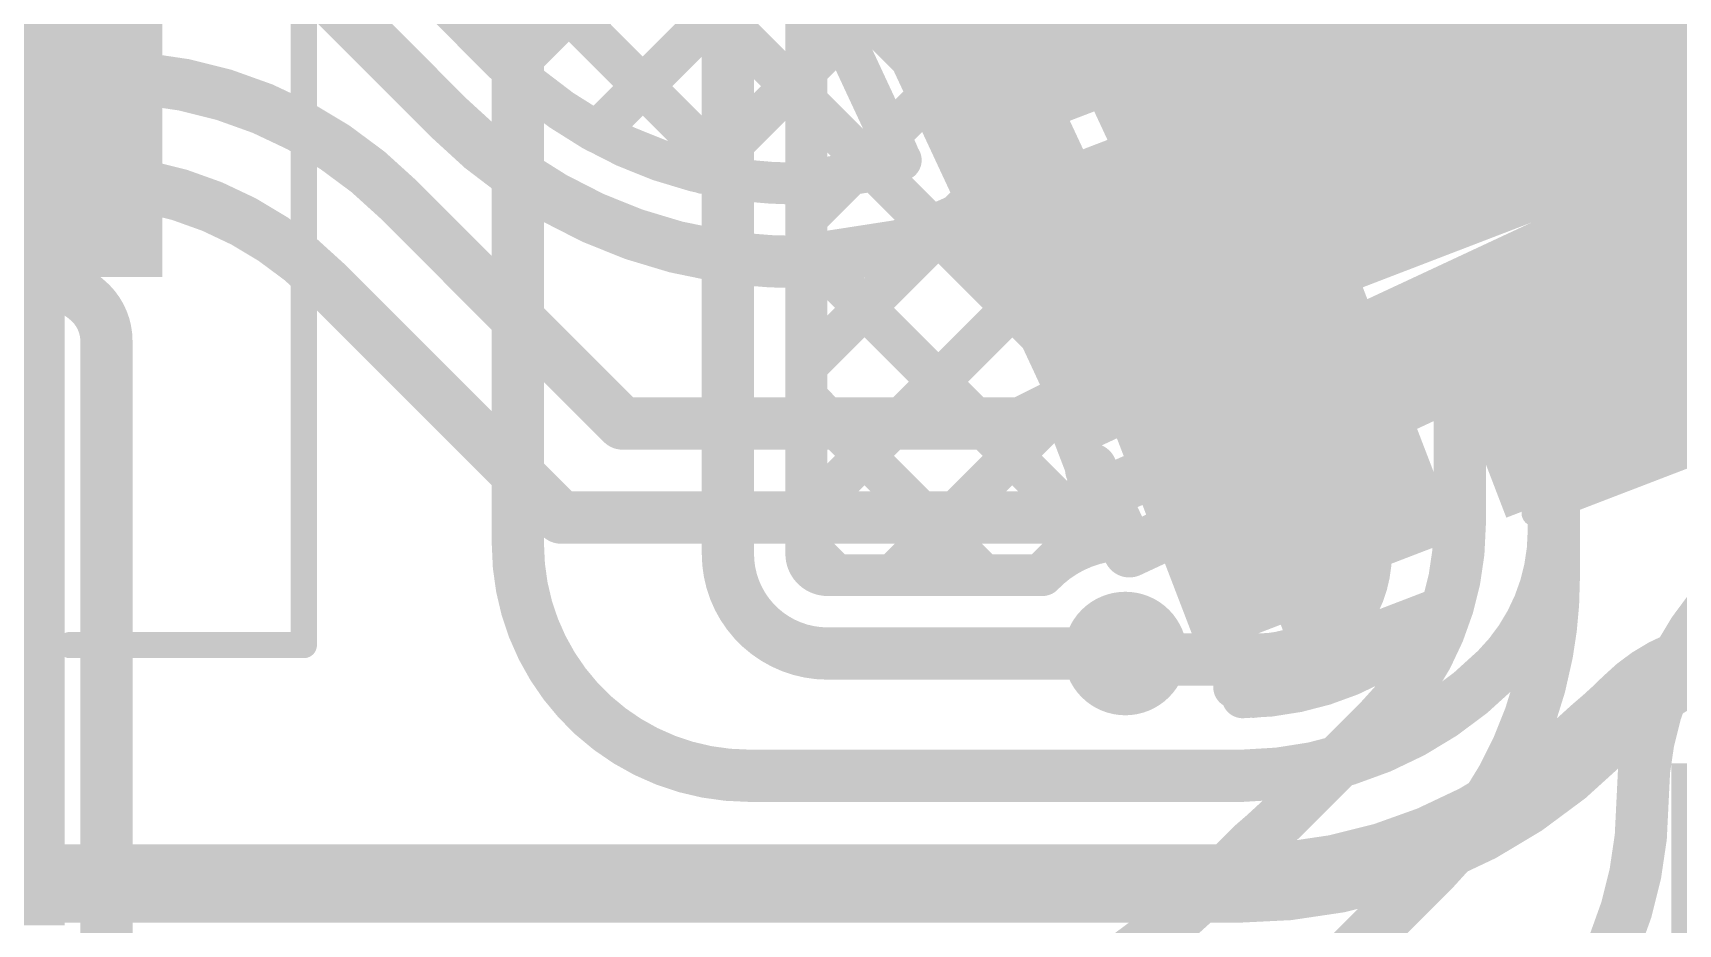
# Model space of a CAD drawing. Header units: millimetres. Extents: x 45.53 to 47.16, y 2.26 to 4.42.
# Drawn here: x 46.4392 to 46.7541, y 3.1772 to 3.3477 of the extents above; entities that cross this region are included whole.
import ezdxf

# ---------------------------------------------------------------- set-up
doc = ezdxf.new("R2010")
doc.units = ezdxf.units.MM
doc.header["$MEASUREMENT"] = 0
for name, color, linetype in [('BottomLayer', 5, 'Continuous'), ('BottomOverlay', 54, 'Continuous'), ('BottomPaste', 16, 'Continuous'), ('BottomSolder', 6, 'Continuous'), ('MultiLayer', 9, 'Continuous'), ('TopLayer', 1, 'Continuous'), ('TopOverlay', 2, 'Continuous'), ('TopPaste', 8, 'Continuous'), ('TopSolder', 216, 'Continuous'), ('ViaHoleLayer', 16, 'Continuous')]:
    doc.layers.add(name, color=color, linetype=linetype)

# ---------------------------------------------------------------- blocks, each defined once
blk = doc.blocks.new('EEEFT1C470AR_12')
at = {"layer": 'TopLayer'}
for points in [[(-0.11811, -0.0315), (-0.01969, -0.0315), (-0.11811, 0.0315), (-0.01969, 0.0315)], [(0.01969, -0.0315), (0.11811, -0.0315), (0.01969, 0.0315), (0.11811, 0.0315)]]:
    blk.add_solid(points, dxfattribs=at)
at = {"layer": 'TopOverlay', "const_width": 0.005}
for points in [[(-0.08229, 0.05671), (-0.05621, 0.08279)], [(0.08338, 0.08279), (-0.05621, 0.08279)], [(0.08338, 0.038), (0.08338, 0.08279)], [(-0.1, 0.03997), (-0.1, 0.05797)], [(-0.08229, 0.038), (-0.08229, 0.05671)], [(-0.09126, 0.049), (-0.10826, 0.049)], [(-0.08187, -0.05692), (-0.08187, -0.03821)], [(0.0838, -0.083), (0.0838, -0.03821)], [(-0.0558, -0.083), (-0.08187, -0.05692)], [(0.0838, -0.083), (-0.0558, -0.083)]]:
    blk.add_lwpolyline(points, dxfattribs=at)
at = {"layer": 'TopOverlay', "const_width": 0.0025}
for points in [[(-0.05746, 0.08279, 1), (-0.05496, 0.08279, 1)], [(-0.05746, 0.08279, 1), (-0.05496, 0.08279, 1)], [(0.08213, 0.08279, 1), (0.08463, 0.08279, 1)], [(0.08213, 0.08279, 1), (0.08463, 0.08279, 1)], [(-0.10125, 0.05797, 1), (-0.09875, 0.05797, 1)], [(-0.08354, 0.05671, 1), (-0.08104, 0.05671, 1)], [(-0.08354, 0.05671, 1), (-0.08104, 0.05671, 1)], [(-0.10951, 0.049, 1), (-0.10701, 0.049, 1)], [(-0.09251, 0.049, 1), (-0.09001, 0.049, 1)], [(-0.10125, 0.03997, 1), (-0.09875, 0.03997, 1)], [(-0.08354, 0.038, 1), (-0.08104, 0.038, 1)], [(0.08213, 0.038, 1), (0.08463, 0.038, 1)], [(-0.08312, -0.03821, 1), (-0.08062, -0.03821, 1)], [(0.08255, -0.03821, 1), (0.08505, -0.03821, 1)], [(-0.08312, -0.05692, 1), (-0.08062, -0.05692, 1)], [(-0.08312, -0.05692, 1), (-0.08062, -0.05692, 1)], [(-0.05705, -0.083, 1), (-0.05455, -0.083, 1)], [(-0.05705, -0.083, 1), (-0.05455, -0.083, 1)], [(0.08255, -0.083, 1), (0.08505, -0.083, 1)], [(0.08255, -0.083, 1), (0.08505, -0.083, 1)]]:
    blk.add_lwpolyline(points, format="xyb", close=True, dxfattribs=at)
at = {"layer": 'TopPaste'}
for points in [[(-0.11811, -0.0315), (-0.01969, -0.0315), (-0.11811, 0.0315), (-0.01969, 0.0315)], [(0.01969, -0.0315), (0.11811, -0.0315), (0.01969, 0.0315), (0.11811, 0.0315)]]:
    blk.add_solid(points, dxfattribs=at)
at = {"layer": 'TopSolder'}
for points in [[(-0.12211, -0.0355), (-0.01569, -0.0355), (-0.12211, 0.0355), (-0.01569, 0.0355)], [(0.01569, -0.0355), (0.12211, -0.0355), (0.01569, 0.0355), (0.12211, 0.0355)]]:
    blk.add_solid(points, dxfattribs=at)
blk = doc.blocks.new('S______B______13')
at = {"layer": 'TopLayer'}
for points in [[(-0.015, -0.0175), (-0.015, 0.0175), (-0.045, -0.0175), (-0.045, 0.0175)], [(0.045, -0.0175), (0.045, 0.0175), (0.015, -0.0175), (0.015, 0.0175)]]:
    blk.add_solid(points, dxfattribs=at)
at = {"layer": 'TopOverlay', "const_width": 0.005}
for points in [[(-0.05, 0.022), (-0.05, -0.022)], [(-0.05, 0.022), (0.05, 0.022)], [(0.05, 0.022), (0.05, -0.022)], [(-0.05, -0.022), (0.05, -0.022)]]:
    blk.add_lwpolyline(points, dxfattribs=at)
at = {"layer": 'TopOverlay', "const_width": 0.0025}
for points in [[(-0.05125, 0.022, 1), (-0.04875, 0.022, 1)], [(-0.05125, 0.022, 1), (-0.04875, 0.022, 1)], [(0.04875, 0.022, 1), (0.05125, 0.022, 1)], [(0.04875, 0.022, 1), (0.05125, 0.022, 1)], [(-0.05125, -0.022, 1), (-0.04875, -0.022, 1)], [(-0.05125, -0.022, 1), (-0.04875, -0.022, 1)], [(0.04875, -0.022, 1), (0.05125, -0.022, 1)], [(0.04875, -0.022, 1), (0.05125, -0.022, 1)]]:
    blk.add_lwpolyline(points, format="xyb", close=True, dxfattribs=at)
at = {"layer": 'TopPaste'}
for points in [[(-0.015, -0.0175), (-0.015, 0.0175), (-0.045, -0.0175), (-0.045, 0.0175)], [(0.045, -0.0175), (0.045, 0.0175), (0.015, -0.0175), (0.015, 0.0175)]]:
    blk.add_solid(points, dxfattribs=at)
at = {"layer": 'TopSolder'}
for points in [[(-0.011, -0.0215), (-0.011, 0.0215), (-0.049, -0.0215), (-0.049, 0.0215)], [(0.049, -0.0215), (0.049, 0.0215), (0.011, -0.0215), (0.011, 0.0215)]]:
    blk.add_solid(points, dxfattribs=at)
blk = doc.blocks.new('48_SMD_M______B_15')
at = {"layer": 'BottomLayer'}
for points in [[(0.01673, 0.11929), (0.01673, 0.1378), (0.00295, 0.11929), (0.00295, 0.1378)], [(0.03642, 0.11929), (0.03642, 0.1378), (0.02264, 0.11929), (0.02264, 0.1378)], [(0.0561, 0.11929), (0.0561, 0.1378), (0.04232, 0.11929), (0.04232, 0.1378)], [(0.07579, 0.11929), (0.07579, 0.1378), (0.06201, 0.11929), (0.06201, 0.1378)], [(0.09547, 0.11929), (0.09547, 0.1378), (0.08169, 0.11929), (0.08169, 0.1378)], [(0.11516, 0.11929), (0.11516, 0.1378), (0.10138, 0.11929), (0.10138, 0.1378)], [(0.11929, 0.10138), (0.1378, 0.10138), (0.11929, 0.11516), (0.1378, 0.11516)], [(-0.1063, -0.1063), (0.1063, -0.1063), (-0.1063, 0.1063), (0.1063, 0.1063)], [(0.11929, 0.08169), (0.1378, 0.08169), (0.11929, 0.09547), (0.1378, 0.09547)], [(0.11929, 0.06201), (0.1378, 0.06201), (0.11929, 0.07579), (0.1378, 0.07579)], [(0.11929, 0.04232), (0.1378, 0.04232), (0.11929, 0.0561), (0.1378, 0.0561)], [(0.11929, 0.02264), (0.1378, 0.02264), (0.11929, 0.03642), (0.1378, 0.03642)]]:
    blk.add_solid(points, dxfattribs=at)
at = {"layer": 'BottomOverlay', "const_width": 0.01}
for points in [[(0.13976, 0.13976), (0.12244, 0.13976)], [(0.13976, 0.12244), (0.13976, 0.13976)]]:
    blk.add_lwpolyline(points, dxfattribs=at)
at = {"layer": 'BottomOverlay', "const_width": 0.005}
for points in [[(0.11994, 0.13976, 1), (0.12494, 0.13976, 1)], [(0.13726, 0.13976, 1), (0.14226, 0.13976, 1)], [(0.13726, 0.13976, 1), (0.14226, 0.13976, 1)], [(0.13726, 0.12244, 1), (0.14226, 0.12244, 1)]]:
    blk.add_lwpolyline(points, format="xyb", close=True, dxfattribs=at)
at = {"layer": 'BottomPaste'}
for points in [[(0.01673, 0.11929), (0.01673, 0.1378), (0.00295, 0.11929), (0.00295, 0.1378)], [(0.03642, 0.11929), (0.03642, 0.1378), (0.02264, 0.11929), (0.02264, 0.1378)], [(0.0561, 0.11929), (0.0561, 0.1378), (0.04232, 0.11929), (0.04232, 0.1378)], [(0.07579, 0.11929), (0.07579, 0.1378), (0.06201, 0.11929), (0.06201, 0.1378)], [(0.09547, 0.11929), (0.09547, 0.1378), (0.08169, 0.11929), (0.08169, 0.1378)], [(0.11516, 0.11929), (0.11516, 0.1378), (0.10138, 0.11929), (0.10138, 0.1378)], [(0.11929, 0.10138), (0.1378, 0.10138), (0.11929, 0.11516), (0.1378, 0.11516)], [(0.11929, 0.08169), (0.1378, 0.08169), (0.11929, 0.09547), (0.1378, 0.09547)], [(0.11929, 0.06201), (0.1378, 0.06201), (0.11929, 0.07579), (0.1378, 0.07579)], [(0.11929, 0.04232), (0.1378, 0.04232), (0.11929, 0.0561), (0.1378, 0.0561)], [(0.11929, 0.02264), (0.1378, 0.02264), (0.11929, 0.03642), (0.1378, 0.03642)]]:
    blk.add_solid(points, dxfattribs=at)
at = {"layer": 'BottomSolder'}
for points in [[(0.02073, 0.11529), (0.02073, 0.1418), (-0.00105, 0.11529), (-0.00105, 0.1418)], [(0.04042, 0.11529), (0.04042, 0.1418), (0.01864, 0.11529), (0.01864, 0.1418)], [(0.0601, 0.11529), (0.0601, 0.1418), (0.03832, 0.11529), (0.03832, 0.1418)], [(0.07979, 0.11529), (0.07979, 0.1418), (0.05801, 0.11529), (0.05801, 0.1418)], [(0.09947, 0.11529), (0.09947, 0.1418), (0.07769, 0.11529), (0.07769, 0.1418)], [(0.11916, 0.11529), (0.11916, 0.1418), (0.09738, 0.11529), (0.09738, 0.1418)], [(0.11529, 0.09738), (0.1418, 0.09738), (0.11529, 0.11916), (0.1418, 0.11916)], [(-0.1103, -0.1103), (0.1103, -0.1103), (-0.1103, 0.1103), (0.1103, 0.1103)], [(0.11529, 0.07769), (0.1418, 0.07769), (0.11529, 0.09947), (0.1418, 0.09947)], [(0.11529, 0.05801), (0.1418, 0.05801), (0.11529, 0.07979), (0.1418, 0.07979)], [(0.11529, 0.03832), (0.1418, 0.03832), (0.11529, 0.0601), (0.1418, 0.0601)], [(0.11529, 0.01864), (0.1418, 0.01864), (0.11529, 0.04042), (0.1418, 0.04042)]]:
    blk.add_solid(points, dxfattribs=at)
blk = doc.blocks.new('U_FL_R_SMT_1_80__24')
at = {"layer": 'TopLayer'}
for points in [[(-0.07913, -0.00295), (-0.03701, -0.00295), (-0.07913, 0.08366), (-0.03701, 0.08366)], [(0.03701, -0.00295), (0.07913, -0.00295), (0.03701, 0.08366), (0.07913, 0.08366)], [(-0.02008, -0.05742), (0.02008, -0.05742), (-0.02008, -0.01529), (0.02008, -0.01529)]]:
    blk.add_solid(points, dxfattribs=at)
at = {"layer": 'TopOverlay', "const_width": 0.005}
for points in [[(0.058, 0.097), (-0.055, 0.097)], [(-0.06, -0.011), (-0.06, -0.029)], [(0.062, -0.011), (0.062, -0.029)], [(-0.031, -0.029), (-0.06, -0.029)], [(0.062, -0.029), (0.033, -0.029)]]:
    blk.add_lwpolyline(points, dxfattribs=at)
at = {"layer": 'TopOverlay', "const_width": 0.0025}
for points in [[(-0.05625, 0.097, 1), (-0.05375, 0.097, 1)], [(0.05675, 0.097, 1), (0.05925, 0.097, 1)], [(-0.06125, -0.011, 1), (-0.05875, -0.011, 1)], [(0.06075, -0.011, 1), (0.06325, -0.011, 1)], [(-0.06125, -0.029, 1), (-0.05875, -0.029, 1)], [(-0.06125, -0.029, 1), (-0.05875, -0.029, 1)], [(-0.03225, -0.029, 1), (-0.02975, -0.029, 1)], [(0.03175, -0.029, 1), (0.03425, -0.029, 1)], [(0.06075, -0.029, 1), (0.06325, -0.029, 1)], [(0.06075, -0.029, 1), (0.06325, -0.029, 1)]]:
    blk.add_lwpolyline(points, format="xyb", close=True, dxfattribs=at)
at = {"layer": 'TopPaste'}
for points in [[(-0.07913, -0.00295), (-0.03701, -0.00295), (-0.07913, 0.08366), (-0.03701, 0.08366)], [(0.03701, -0.00295), (0.07913, -0.00295), (0.03701, 0.08366), (0.07913, 0.08366)], [(-0.02008, -0.05742), (0.02008, -0.05742), (-0.02008, -0.01529), (0.02008, -0.01529)]]:
    blk.add_solid(points, dxfattribs=at)
at = {"layer": 'TopSolder'}
for points in [[(-0.08313, -0.00695), (-0.03301, -0.00695), (-0.08313, 0.08766), (-0.03301, 0.08766)], [(0.03301, -0.00695), (0.08313, -0.00695), (0.03301, 0.08766), (0.08313, 0.08766)], [(-0.02408, -0.06142), (0.02408, -0.06142), (-0.02408, -0.01129), (0.02408, -0.01129)]]:
    blk.add_solid(points, dxfattribs=at)
blk = doc.blocks.new('CAP_0201_33')
at = {"layer": 'TopLayer'}
for points in [[(-0.01772, -0.00591), (-0.00591, -0.00591), (-0.01772, 0.00591), (-0.00591, 0.00591)], [(0.00591, -0.00591), (0.01772, -0.00591), (0.00591, 0.00591), (0.01772, 0.00591)]]:
    blk.add_solid(points, dxfattribs=at)
at = {"layer": 'TopOverlay', "const_width": 0.005}
for points in [[(-0.021, 0.009), (-0.021, -0.009)], [(-0.008, 0.009), (-0.021, 0.009)], [(0.021, 0.009), (0.008, 0.009)], [(0.021, 0.009), (0.021, -0.009)], [(-0.008, -0.009), (-0.021, -0.009)], [(0.021, -0.009), (0.008, -0.009)]]:
    blk.add_lwpolyline(points, dxfattribs=at)
at = {"layer": 'TopOverlay', "const_width": 0.0025}
for points in [[(-0.02225, 0.009, 1), (-0.01975, 0.009, 1)], [(-0.02225, 0.009, 1), (-0.01975, 0.009, 1)], [(-0.00925, 0.009, 1), (-0.00675, 0.009, 1)], [(0.00675, 0.009, 1), (0.00925, 0.009, 1)], [(0.01975, 0.009, 1), (0.02225, 0.009, 1)], [(0.01975, 0.009, 1), (0.02225, 0.009, 1)], [(-0.02225, -0.009, 1), (-0.01975, -0.009, 1)], [(-0.02225, -0.009, 1), (-0.01975, -0.009, 1)], [(-0.00925, -0.009, 1), (-0.00675, -0.009, 1)], [(0.00675, -0.009, 1), (0.00925, -0.009, 1)], [(0.01975, -0.009, 1), (0.02225, -0.009, 1)], [(0.01975, -0.009, 1), (0.02225, -0.009, 1)]]:
    blk.add_lwpolyline(points, format="xyb", close=True, dxfattribs=at)
at = {"layer": 'TopPaste'}
for points in [[(-0.01772, -0.00591), (-0.00591, -0.00591), (-0.01772, 0.00591), (-0.00591, 0.00591)], [(0.00591, -0.00591), (0.01772, -0.00591), (0.00591, 0.00591), (0.01772, 0.00591)]]:
    blk.add_solid(points, dxfattribs=at)
at = {"layer": 'TopSolder'}
for points in [[(-0.01988, -0.00807), (-0.00374, -0.00807), (-0.01988, 0.00807), (-0.00374, 0.00807)], [(0.00374, -0.00807), (0.01988, -0.00807), (0.00374, 0.00807), (0.01988, 0.00807)]]:
    blk.add_solid(points, dxfattribs=at)
blk = doc.blocks.new('C__0603_36')
at = {"layer": 'TopLayer'}
for points in [[(-0.045, 0.0175), (-0.045, -0.0175), (-0.015, 0.0175), (-0.015, -0.0175)], [(0.015, 0.0175), (0.015, -0.0175), (0.045, 0.0175), (0.045, -0.0175)]]:
    blk.add_solid(points, dxfattribs=at)
at = {"layer": 'TopOverlay', "const_width": 0.005}
for points in [[(-0.049, -0.021), (-0.049, 0.021)], [(-0.018, 0.021), (-0.049, 0.021)], [(0.049, 0.021), (0.018, 0.021)], [(0.049, -0.021), (0.049, 0.021)], [(-0.018, -0.021), (-0.049, -0.021)], [(0.049, -0.021), (0.018, -0.021)]]:
    blk.add_lwpolyline(points, dxfattribs=at)
at = {"layer": 'TopOverlay', "const_width": 0.0025}
for points in [[(-0.05025, 0.021, 1), (-0.04775, 0.021, 1)], [(-0.05025, 0.021, 1), (-0.04775, 0.021, 1)], [(-0.01925, 0.021, 1), (-0.01675, 0.021, 1)], [(0.01675, 0.021, 1), (0.01925, 0.021, 1)], [(0.04775, 0.021, 1), (0.05025, 0.021, 1)], [(0.04775, 0.021, 1), (0.05025, 0.021, 1)], [(-0.05025, -0.021, 1), (-0.04775, -0.021, 1)], [(-0.05025, -0.021, 1), (-0.04775, -0.021, 1)], [(-0.01925, -0.021, 1), (-0.01675, -0.021, 1)], [(0.01675, -0.021, 1), (0.01925, -0.021, 1)], [(0.04775, -0.021, 1), (0.05025, -0.021, 1)], [(0.04775, -0.021, 1), (0.05025, -0.021, 1)]]:
    blk.add_lwpolyline(points, format="xyb", close=True, dxfattribs=at)
at = {"layer": 'TopPaste'}
for points in [[(-0.045, 0.0175), (-0.045, -0.0175), (-0.015, 0.0175), (-0.015, -0.0175)], [(0.015, 0.0175), (0.015, -0.0175), (0.045, 0.0175), (0.045, -0.0175)]]:
    blk.add_solid(points, dxfattribs=at)
at = {"layer": 'TopSolder'}
for points in [[(-0.04736, 0.01986), (-0.04736, -0.01986), (-0.01264, 0.01986), (-0.01264, -0.01986)], [(0.01264, 0.01986), (0.01264, -0.01986), (0.04736, 0.01986), (0.04736, -0.01986)]]:
    blk.add_solid(points, dxfattribs=at)
blk = doc.blocks.new('QFN_28_B_39')
at = {"layer": 'BottomLayer'}
for points in [[(-0.06496, 0.08465), (-0.05315, 0.08465), (-0.06496, 0.1122), (-0.05315, 0.1122)], [(-0.04528, 0.08465), (-0.03346, 0.08465), (-0.04528, 0.1122), (-0.03346, 0.1122)], [(-0.02559, 0.08465), (-0.01378, 0.08465), (-0.02559, 0.1122), (-0.01378, 0.1122)], [(-0.00591, 0.08465), (0.00591, 0.08465), (-0.00591, 0.1122), (0.00591, 0.1122)], [(0.01378, 0.08465), (0.02559, 0.08465), (0.01378, 0.1122), (0.02559, 0.1122)], [(0.03346, 0.08465), (0.04528, 0.08465), (0.03346, 0.1122), (0.04528, 0.1122)], [(0.05315, 0.08465), (0.06496, 0.08465), (0.05315, 0.1122), (0.06496, 0.1122)], [(-0.07283, -0.07283), (0.07283, -0.07283), (-0.07283, 0.07283), (0.07283, 0.07283)], [(-0.1122, 0.05315), (-0.08465, 0.05315), (-0.1122, 0.06496), (-0.08465, 0.06496)], [(0.08465, 0.05315), (0.1122, 0.05315), (0.08465, 0.06496), (0.1122, 0.06496)], [(-0.1122, 0.03346), (-0.08465, 0.03346), (-0.1122, 0.04528), (-0.08465, 0.04528)], [(0.08465, 0.03346), (0.1122, 0.03346), (0.08465, 0.04528), (0.1122, 0.04528)], [(-0.1122, 0.01378), (-0.08465, 0.01378), (-0.1122, 0.02559), (-0.08465, 0.02559)], [(0.08465, 0.01378), (0.1122, 0.01378), (0.08465, 0.02559), (0.1122, 0.02559)], [(-0.1122, -0.00591), (-0.08465, -0.00591), (-0.1122, 0.00591), (-0.08465, 0.00591)], [(0.08465, -0.00591), (0.1122, -0.00591), (0.08465, 0.00591), (0.1122, 0.00591)], [(-0.1122, -0.02559), (-0.08465, -0.02559), (-0.1122, -0.01378), (-0.08465, -0.01378)], [(0.08465, -0.02559), (0.1122, -0.02559), (0.08465, -0.01378), (0.1122, -0.01378)], [(-0.1122, -0.04528), (-0.08465, -0.04528), (-0.1122, -0.03346), (-0.08465, -0.03346)], [(0.08465, -0.04528), (0.1122, -0.04528), (0.08465, -0.03346), (0.1122, -0.03346)], [(-0.1122, -0.06496), (-0.08465, -0.06496), (-0.1122, -0.05315), (-0.08465, -0.05315)], [(0.08465, -0.06496), (0.1122, -0.06496), (0.08465, -0.05315), (0.1122, -0.05315)], [(-0.06496, -0.1122), (-0.05315, -0.1122), (-0.06496, -0.08465), (-0.05315, -0.08465)], [(-0.04528, -0.1122), (-0.03346, -0.1122), (-0.04528, -0.08465), (-0.03346, -0.08465)], [(-0.02559, -0.1122), (-0.01378, -0.1122), (-0.02559, -0.08465), (-0.01378, -0.08465)], [(-0.00591, -0.1122), (0.00591, -0.1122), (-0.00591, -0.08465), (0.00591, -0.08465)], [(0.01378, -0.1122), (0.02559, -0.1122), (0.01378, -0.08465), (0.02559, -0.08465)], [(0.03346, -0.1122), (0.04528, -0.1122), (0.03346, -0.08465), (0.04528, -0.08465)], [(0.05315, -0.1122), (0.06496, -0.1122), (0.05315, -0.08465), (0.06496, -0.08465)]]:
    blk.add_solid(points, dxfattribs=at)
at = {"layer": 'BottomOverlay', "const_width": 0.005}
for points in [[(-0.1, 0.1), (-0.075, 0.1)], [(-0.1, 0.075), (-0.1, 0.1)], [(0.075, 0.1), (0.1, 0.1)], [(0.1, 0.075), (0.1, 0.1)], [(-0.1, -0.1), (-0.1, -0.075)], [(0.1, -0.1), (0.1, -0.075)], [(-0.1, -0.1), (-0.075, -0.1)], [(0.075, -0.1), (0.1, -0.1)]]:
    blk.add_lwpolyline(points, dxfattribs=at)
at = {"layer": 'BottomOverlay'}
for points, const_width in [([(-0.10125, 0.1, 1), (-0.09875, 0.1, 1)], 0.0025), ([(-0.10125, 0.1, 1), (-0.09875, 0.1, 1)], 0.0025), ([(-0.07625, 0.1, 1), (-0.07375, 0.1, 1)], 0.0025), ([(0.07375, 0.1, 1), (0.07625, 0.1, 1)], 0.0025), ([(0.09875, 0.1, 1), (0.10125, 0.1, 1)], 0.0025), ([(0.09875, 0.1, 1), (0.10125, 0.1, 1)], 0.0025), ([(-0.10125, 0.075, 1), (-0.09875, 0.075, 1)], 0.0025), ([(0.09875, 0.075, 1), (0.10125, 0.075, 1)], 0.0025), ([(-0.118, -0.059, 1), (-0.124, -0.059, 1)], 0.005), ([(-0.12525, -0.059, 1), (-0.12275, -0.059, 1)], 0.0025), ([(-0.11925, -0.059, 1), (-0.11675, -0.059, 1)], 0.0025), ([(-0.10125, -0.075, 1), (-0.09875, -0.075, 1)], 0.0025), ([(0.09875, -0.075, 1), (0.10125, -0.075, 1)], 0.0025), ([(-0.10125, -0.1, 1), (-0.09875, -0.1, 1)], 0.0025), ([(-0.10125, -0.1, 1), (-0.09875, -0.1, 1)], 0.0025), ([(-0.07625, -0.1, 1), (-0.07375, -0.1, 1)], 0.0025), ([(0.07375, -0.1, 1), (0.07625, -0.1, 1)], 0.0025), ([(0.09875, -0.1, 1), (0.10125, -0.1, 1)], 0.0025), ([(0.09875, -0.1, 1), (0.10125, -0.1, 1)], 0.0025)]:
    blk.add_lwpolyline(points, format="xyb", close=True, dxfattribs=dict(at, const_width=const_width))
at = {"layer": 'BottomPaste'}
for points in [[(-0.06496, 0.08465), (-0.05315, 0.08465), (-0.06496, 0.1122), (-0.05315, 0.1122)], [(-0.04528, 0.08465), (-0.03346, 0.08465), (-0.04528, 0.1122), (-0.03346, 0.1122)], [(-0.02559, 0.08465), (-0.01378, 0.08465), (-0.02559, 0.1122), (-0.01378, 0.1122)], [(-0.00591, 0.08465), (0.00591, 0.08465), (-0.00591, 0.1122), (0.00591, 0.1122)], [(0.01378, 0.08465), (0.02559, 0.08465), (0.01378, 0.1122), (0.02559, 0.1122)], [(0.03346, 0.08465), (0.04528, 0.08465), (0.03346, 0.1122), (0.04528, 0.1122)], [(0.05315, 0.08465), (0.06496, 0.08465), (0.05315, 0.1122), (0.06496, 0.1122)], [(-0.07283, -0.07283), (0.07283, -0.07283), (-0.07283, 0.07283), (0.07283, 0.07283)], [(-0.1122, 0.05315), (-0.08465, 0.05315), (-0.1122, 0.06496), (-0.08465, 0.06496)], [(0.08465, 0.05315), (0.1122, 0.05315), (0.08465, 0.06496), (0.1122, 0.06496)], [(-0.1122, 0.03346), (-0.08465, 0.03346), (-0.1122, 0.04528), (-0.08465, 0.04528)], [(0.08465, 0.03346), (0.1122, 0.03346), (0.08465, 0.04528), (0.1122, 0.04528)], [(-0.1122, 0.01378), (-0.08465, 0.01378), (-0.1122, 0.02559), (-0.08465, 0.02559)], [(0.08465, 0.01378), (0.1122, 0.01378), (0.08465, 0.02559), (0.1122, 0.02559)], [(-0.1122, -0.00591), (-0.08465, -0.00591), (-0.1122, 0.00591), (-0.08465, 0.00591)], [(0.08465, -0.00591), (0.1122, -0.00591), (0.08465, 0.00591), (0.1122, 0.00591)], [(-0.1122, -0.02559), (-0.08465, -0.02559), (-0.1122, -0.01378), (-0.08465, -0.01378)], [(0.08465, -0.02559), (0.1122, -0.02559), (0.08465, -0.01378), (0.1122, -0.01378)], [(-0.1122, -0.04528), (-0.08465, -0.04528), (-0.1122, -0.03346), (-0.08465, -0.03346)], [(0.08465, -0.04528), (0.1122, -0.04528), (0.08465, -0.03346), (0.1122, -0.03346)], [(-0.1122, -0.06496), (-0.08465, -0.06496), (-0.1122, -0.05315), (-0.08465, -0.05315)], [(0.08465, -0.06496), (0.1122, -0.06496), (0.08465, -0.05315), (0.1122, -0.05315)], [(-0.06496, -0.1122), (-0.05315, -0.1122), (-0.06496, -0.08465), (-0.05315, -0.08465)], [(-0.04528, -0.1122), (-0.03346, -0.1122), (-0.04528, -0.08465), (-0.03346, -0.08465)], [(-0.02559, -0.1122), (-0.01378, -0.1122), (-0.02559, -0.08465), (-0.01378, -0.08465)], [(-0.00591, -0.1122), (0.00591, -0.1122), (-0.00591, -0.08465), (0.00591, -0.08465)], [(0.01378, -0.1122), (0.02559, -0.1122), (0.01378, -0.08465), (0.02559, -0.08465)], [(0.03346, -0.1122), (0.04528, -0.1122), (0.03346, -0.08465), (0.04528, -0.08465)], [(0.05315, -0.1122), (0.06496, -0.1122), (0.05315, -0.08465), (0.06496, -0.08465)]]:
    blk.add_solid(points, dxfattribs=at)
at = {"layer": 'BottomSolder'}
for points in [[(-0.06896, 0.08065), (-0.04915, 0.08065), (-0.06896, 0.1162), (-0.04915, 0.1162)], [(-0.04928, 0.08065), (-0.02946, 0.08065), (-0.04928, 0.1162), (-0.02946, 0.1162)], [(-0.02959, 0.08065), (-0.00978, 0.08065), (-0.02959, 0.1162), (-0.00978, 0.1162)], [(-0.00991, 0.08065), (0.00991, 0.08065), (-0.00991, 0.1162), (0.00991, 0.1162)], [(0.00978, 0.08065), (0.02959, 0.08065), (0.00978, 0.1162), (0.02959, 0.1162)], [(0.02946, 0.08065), (0.04928, 0.08065), (0.02946, 0.1162), (0.04928, 0.1162)], [(0.04915, 0.08065), (0.06896, 0.08065), (0.04915, 0.1162), (0.06896, 0.1162)], [(-0.07683, -0.07683), (0.07683, -0.07683), (-0.07683, 0.07683), (0.07683, 0.07683)], [(-0.1162, 0.04915), (-0.08065, 0.04915), (-0.1162, 0.06896), (-0.08065, 0.06896)], [(0.08065, 0.04915), (0.1162, 0.04915), (0.08065, 0.06896), (0.1162, 0.06896)], [(-0.1162, 0.02946), (-0.08065, 0.02946), (-0.1162, 0.04928), (-0.08065, 0.04928)], [(0.08065, 0.02946), (0.1162, 0.02946), (0.08065, 0.04928), (0.1162, 0.04928)], [(-0.1162, 0.00978), (-0.08065, 0.00978), (-0.1162, 0.02959), (-0.08065, 0.02959)], [(0.08065, 0.00978), (0.1162, 0.00978), (0.08065, 0.02959), (0.1162, 0.02959)], [(-0.1162, -0.00991), (-0.08065, -0.00991), (-0.1162, 0.00991), (-0.08065, 0.00991)], [(0.08065, -0.00991), (0.1162, -0.00991), (0.08065, 0.00991), (0.1162, 0.00991)], [(-0.1162, -0.02959), (-0.08065, -0.02959), (-0.1162, -0.00978), (-0.08065, -0.00978)], [(0.08065, -0.02959), (0.1162, -0.02959), (0.08065, -0.00978), (0.1162, -0.00978)], [(-0.1162, -0.04928), (-0.08065, -0.04928), (-0.1162, -0.02946), (-0.08065, -0.02946)], [(0.08065, -0.04928), (0.1162, -0.04928), (0.08065, -0.02946), (0.1162, -0.02946)], [(-0.1162, -0.06896), (-0.08065, -0.06896), (-0.1162, -0.04915), (-0.08065, -0.04915)], [(0.08065, -0.06896), (0.1162, -0.06896), (0.08065, -0.04915), (0.1162, -0.04915)], [(-0.06896, -0.1162), (-0.04915, -0.1162), (-0.06896, -0.08065), (-0.04915, -0.08065)], [(-0.04928, -0.1162), (-0.02946, -0.1162), (-0.04928, -0.08065), (-0.02946, -0.08065)], [(-0.02959, -0.1162), (-0.00978, -0.1162), (-0.02959, -0.08065), (-0.00978, -0.08065)], [(-0.00991, -0.1162), (0.00991, -0.1162), (-0.00991, -0.08065), (0.00991, -0.08065)], [(0.00978, -0.1162), (0.02959, -0.1162), (0.00978, -0.08065), (0.02959, -0.08065)], [(0.02946, -0.1162), (0.04928, -0.1162), (0.02946, -0.08065), (0.04928, -0.08065)], [(0.04915, -0.1162), (0.06896, -0.1162), (0.04915, -0.08065), (0.06896, -0.08065)]]:
    blk.add_solid(points, dxfattribs=at)

msp = doc.modelspace()

# ---------------------------------------------------------------- linework, layer by layer
at = {"layer": 'BottomLayer'}
for points, const_width in [([(46.45189, 3.39837), (46.51885, 3.33141)], 0.01), ([(46.52976, 3.39198), (46.60032, 3.32141)], 0.008), ([(46.53079, 3.34071), (46.57608, 3.386)], 0.008), ([(46.51879, 3.37467), (46.5737, 3.31975)], 0.008), ([(46.50109, 3.37038), (46.52945, 3.34202)], 0.008), ([(46.54711, 3.32874), (46.58507, 3.36671)], 0.008), ([(46.58803, 3.36037), (46.59399, 3.34759)], 0.008), ([(46.58803, 3.36037), (46.60231, 3.32975)], 0.008), ([(46.56756, 3.32091), (46.59407, 3.34742)], 0.008), ([(46.42469, 3.33931), (46.45251, 3.33931)], 0.01), ([(46.59635, 3.34253), (46.60231, 3.32975)], 0.008), ([(46.59562, 3.32069), (46.60306, 3.32813)], 0.008), ([(46.60231, 3.32975), (46.60467, 3.32468)], 0.008), ([(46.58416, 3.31891), (46.60103, 3.32152)], 0.008), ([(46.60103, 3.32152), (46.60527, 3.32338)], 0.008), ([(46.42469, 3.31963), (46.44767, 3.31963)], 0.01), ([(46.60526, 3.307), (46.62925, 3.31751)], 0.01), ([(46.50914, 3.31586), (46.552, 3.273)], 0.01), ([(46.58526, 3.3039), (46.60526, 3.307)], 0.01), ([(46.42469, 3.29994), (46.44074, 3.29994)], 0.01), ([(46.4954, 3.29986), (46.54026, 3.255)], 0.01), ([(46.45326, 3.09142), (46.45326, 3.28876)], 0.01), ([(46.73026, 3.24334), (46.73026, 3.28757)], 0.01), ([(46.71226, 3.27963), (46.71226, 3.28528)], 0.01), ([(46.62826, 3.273), (46.64589, 3.28183)], 0.01), ([(46.71226, 3.25356), (46.71226, 3.27963)], 0.01), ([(46.552, 3.273), (46.62826, 3.273)], 0.01), ([(46.63326, 3.255), (46.67284, 3.27202)], 0.01), ([(46.69426, 3.24801), (46.69426, 3.2717)], 0.01), ([(46.54026, 3.255), (46.63326, 3.255)], 0.01), ([(46.6494, 3.22786), (46.67411, 3.22786)], 0.01), ([(46.67904, 3.19829), (46.69667, 3.21592)], 0.01), ([(46.6635, 3.18329), (46.67261, 3.1924)], 0.01), ([(46.63596, 3.11629), (46.7071, 3.18742)], 0.01)]:
    msp.add_lwpolyline(points, dxfattribs=dict(at, const_width=const_width))
for points, const_width in [([(46.59199, 3.34759, 1), (46.59599, 3.34759, 1)], 0.004), ([(46.59207, 3.34742, 1), (46.59607, 3.34742, 1)], 0.004), ([(46.45001, 3.33931, 1), (46.45501, 3.33931, 1)], 0.005), ([(46.45001, 3.33931, 1), (46.45501, 3.33931, 1)], 0.005), ([(46.52745, 3.34202, 1), (46.53145, 3.34202, 1)], 0.004), ([(46.52749, 3.34198, 1), (46.53149, 3.34198, 1)], 0.004), ([(46.52879, 3.34071, 1), (46.53279, 3.34071, 1)], 0.004), ([(46.59435, 3.34253, 1), (46.59835, 3.34253, 1)], 0.004), ([(46.51635, 3.33141, 1), (46.52135, 3.33141, 1)], 0.005), ([(46.51635, 3.33141, 1), (46.52135, 3.33141, 1)], 0.005), ([(46.54511, 3.32874, 1), (46.54911, 3.32874, 1)], 0.004), ([(46.60031, 3.32975, 1), (46.60431, 3.32975, 1)], 0.004), ([(46.60031, 3.32975, 1), (46.60431, 3.32975, 1)], 0.004), ([(46.60031, 3.32975, 1), (46.60431, 3.32975, 1)], 0.004), ([(46.60106, 3.32813, 1), (46.60506, 3.32813, 1)], 0.004), ([(46.60267, 3.32468, 1), (46.60667, 3.32468, 1)], 0.004), ([(46.59832, 3.32141, 1), (46.60232, 3.32141, 1)], 0.004), ([(46.59903, 3.32152, 1), (46.60303, 3.32152, 1)], 0.004), ([(46.59903, 3.32152, 1), (46.60303, 3.32152, 1)], 0.004), ([(46.60327, 3.32338, 1), (46.60728, 3.32338, 1)], 0.004), ([(46.44517, 3.31963, 1), (46.45017, 3.31963, 1)], 0.005), ([(46.44517, 3.31963, 1), (46.45017, 3.31963, 1)], 0.005), ([(46.56556, 3.32091, 1), (46.56956, 3.32091, 1)], 0.004), ([(46.57077, 3.3199, 1), (46.57477, 3.3199, 1)], 0.004), ([(46.57087, 3.31988, 1), (46.57487, 3.31988, 1)], 0.004), ([(46.5717, 3.31975, 1), (46.5757, 3.31975, 1)], 0.004), ([(46.58216, 3.31891, 1), (46.58616, 3.31891, 1)], 0.004), ([(46.58216, 3.31891, 1), (46.58616, 3.31891, 1)], 0.004), ([(46.59362, 3.32069, 1), (46.59762, 3.32069, 1)], 0.004), ([(46.62675, 3.31751, 1), (46.63175, 3.31751, 1)], 0.005), ([(46.50664, 3.31586, 1), (46.51164, 3.31586, 1)], 0.005), ([(46.50664, 3.31586, 1), (46.51164, 3.31586, 1)], 0.005), ([(46.56796, 3.30508, 1), (46.57296, 3.30508, 1)], 0.005), ([(46.56796, 3.30508, 1), (46.57296, 3.30508, 1)], 0.005), ([(46.60276, 3.307, 1), (46.60776, 3.307, 1)], 0.005), ([(46.60276, 3.307, 1), (46.60776, 3.307, 1)], 0.005), ([(46.58276, 3.3039, 1), (46.58776, 3.3039, 1)], 0.005), ([(46.58276, 3.3039, 1), (46.58776, 3.3039, 1)], 0.005), ([(46.43824, 3.29994, 1), (46.44324, 3.29994, 1)], 0.005), ([(46.43824, 3.29994, 1), (46.44324, 3.29994, 1)], 0.005), ([(46.4929, 3.29986, 1), (46.4979, 3.29986, 1)], 0.005), ([(46.4929, 3.29986, 1), (46.4979, 3.29986, 1)], 0.005), ([(46.44776, 3.296, 1), (46.45276, 3.296, 1)], 0.005), ([(46.44776, 3.296, 1), (46.45276, 3.296, 1)], 0.005), ([(46.72386, 3.29698, 1), (46.72886, 3.29698, 1)], 0.005), ([(46.45076, 3.28876, 1), (46.45576, 3.28876, 1)], 0.005), ([(46.45076, 3.28876, 1), (46.45576, 3.28876, 1)], 0.005), ([(46.70602, 3.28866, 1), (46.71102, 3.28866, 1)], 0.005), ([(46.72776, 3.28757, 1), (46.73276, 3.28757, 1)], 0.005), ([(46.72776, 3.28757, 1), (46.73276, 3.28757, 1)], 0.005), ([(46.70976, 3.28528, 1), (46.71476, 3.28528, 1)], 0.005), ([(46.64339, 3.28183, 1), (46.64839, 3.28183, 1)], 0.005), ([(46.68818, 3.28034, 1), (46.69318, 3.28034, 1)], 0.005), ([(46.70976, 3.27963, 1), (46.71476, 3.27963, 1)], 0.005), ([(46.70976, 3.27963, 1), (46.71476, 3.27963, 1)], 0.005), ([(46.70976, 3.27963, 1), (46.71476, 3.27963, 1)], 0.005), ([(46.5495, 3.273, 1), (46.5545, 3.273, 1)], 0.005), ([(46.5495, 3.273, 1), (46.5545, 3.273, 1)], 0.005), ([(46.62576, 3.273, 1), (46.63076, 3.273, 1)], 0.005), ([(46.62576, 3.273, 1), (46.63076, 3.273, 1)], 0.005), ([(46.67034, 3.27202, 1), (46.67534, 3.27202, 1)], 0.005), ([(46.69176, 3.2717, 1), (46.69676, 3.2717, 1)], 0.005), ([(46.69176, 3.2717, 1), (46.69676, 3.2717, 1)], 0.005), ([(46.53776, 3.255, 1), (46.54276, 3.255, 1)], 0.005), ([(46.53776, 3.255, 1), (46.54276, 3.255, 1)], 0.005), ([(46.63076, 3.255, 1), (46.63576, 3.255, 1)], 0.005), ([(46.63076, 3.255, 1), (46.63576, 3.255, 1)], 0.005), ([(46.70976, 3.25356, 1), (46.71476, 3.25356, 1)], 0.005), ([(46.70976, 3.25356, 1), (46.71476, 3.25356, 1)], 0.005), ([(46.69176, 3.24801, 1), (46.69676, 3.24801, 1)], 0.005), ([(46.69176, 3.24801, 1), (46.69676, 3.24801, 1)], 0.005), ([(46.72776, 3.24334, 1), (46.73276, 3.24334, 1)], 0.005), ([(46.72776, 3.24334, 1), (46.73276, 3.24334, 1)], 0.005), ([(46.64235, 3.229, 1), (46.65417, 3.229, 1)], 0.01181), ([(46.64576, 3.229, 1), (46.65076, 3.229, 1)], 0.005), ([(46.72646, 3.22905, 1), (46.73146, 3.22905, 1)], 0.005), ([(46.72646, 3.22905, 1), (46.73146, 3.22905, 1)], 0.005), ([(46.6469, 3.22786, 1), (46.6519, 3.22786, 1)], 0.005), ([(46.6469, 3.22786, 1), (46.6519, 3.22786, 1)], 0.005), ([(46.67161, 3.22786, 1), (46.67661, 3.22786, 1)], 0.005), ([(46.67161, 3.22786, 1), (46.67661, 3.22786, 1)], 0.005), ([(46.69417, 3.21592, 1), (46.69917, 3.21592, 1)], 0.005), ([(46.69417, 3.21592, 1), (46.69917, 3.21592, 1)], 0.005), ([(46.71799, 3.20526, 1), (46.72299, 3.20526, 1)], 0.005), ([(46.71799, 3.20526, 1), (46.72299, 3.20526, 1)], 0.005), ([(46.74476, 3.201, 1), (46.74976, 3.201, 1)], 0.005), ([(46.74476, 3.201, 1), (46.74976, 3.201, 1)], 0.005), ([(46.67654, 3.19829, 1), (46.68154, 3.19829, 1)], 0.005), ([(46.67654, 3.19829, 1), (46.68154, 3.19829, 1)], 0.005), ([(46.67011, 3.1924, 1), (46.67511, 3.1924, 1)], 0.005), ([(46.67011, 3.1924, 1), (46.67511, 3.1924, 1)], 0.005), ([(46.7046, 3.18742, 1), (46.7096, 3.18742, 1)], 0.005), ([(46.7046, 3.18742, 1), (46.7096, 3.18742, 1)], 0.005), ([(46.661, 3.18329, 1), (46.666, 3.18329, 1)], 0.005), ([(46.661, 3.18329, 1), (46.666, 3.18329, 1)], 0.005)]:
    msp.add_lwpolyline(points, format="xyb", close=True, dxfattribs=dict(at, const_width=const_width))
for points, const_width in [([(46.45251, 3.33931, -0.198912), (46.50914, 3.31586)], 0.01), ([(46.57277, 3.3199, -0.157753), (46.52949, 3.34198)], 0.008), ([(46.57046, 3.30508, -0.158079), (46.51885, 3.33141)], 0.01), ([(46.44767, 3.31963, -0.198912), (46.4954, 3.29986)], 0.01), ([(46.58416, 3.31891, -0.035925), (46.57287, 3.31988)], 0.008), ([(46.58526, 3.3039, -0.039589), (46.57046, 3.30508)], 0.01), ([(46.44074, 3.29994, -0.198912), (46.45026, 3.296)], 0.01), ([(46.45026, 3.296, -0.198912), (46.45326, 3.28876)], 0.01), ([(46.72636, 3.29698, -0.198912), (46.73026, 3.28757)], 0.01), ([(46.70852, 3.28866, -0.198912), (46.71226, 3.27963)], 0.01), ([(46.69068, 3.28034, -0.198912), (46.69426, 3.2717)], 0.01), ([(46.71226, 3.25356, -0.198912), (46.69667, 3.21592)], 0.01), ([(46.69426, 3.24801, -0.414214), (46.67411, 3.22786)], 0.01), ([(46.73026, 3.24334, -0.045473), (46.72896, 3.22905)], 0.01), ([(46.74726, 3.201, -0.198912), (46.76421, 3.24192)], 0.01), ([(46.6494, 3.22786, -0.414214), (46.64826, 3.229)], 0.01), ([(46.72896, 3.22905, -0.080342), (46.72049, 3.20526)], 0.01), ([(46.72049, 3.20526, -0.070855), (46.7071, 3.18742)], 0.01), ([(46.74726, 3.201, -0.198912), (46.72605, 3.14979)], 0.01), ([(46.67904, 3.19829, -0.021816), (46.67261, 3.1924)], 0.01), ([(46.6635, 3.18329, -0.198912), (46.59279, 3.154)], 0.01)]:
    msp.add_lwpolyline(points, format="xyb", dxfattribs=dict(at, const_width=const_width))
at = {"layer": 'MultiLayer', "const_width": 0.01181}
msp.add_lwpolyline([(46.64235, 3.229, 1), (46.65417, 3.229, 1)], format="xyb", close=True, dxfattribs=at)
at = {"layer": 'TopLayer'}
for points, const_width in [([(46.53201, 3.24985), (46.53201, 3.397)], 0.01), ([(46.58604, 3.39227), (46.63257, 3.34574)], 0.008), ([(46.61626, 3.38821), (46.63597, 3.33687)], 0.008), ([(46.5722, 3.24806), (46.5722, 3.379)], 0.01), ([(46.5872, 3.24806), (46.5872, 3.379)], 0.008), ([(46.5872, 3.34055), (46.62142, 3.37477)], 0.008), ([(46.5872, 3.36283), (46.62116, 3.32886)], 0.008), ([(46.5872, 3.31226), (46.62927, 3.35433)], 0.008), ([(46.6205, 3.32861), (46.68375, 3.35289)], 0.008), ([(46.62598, 3.33071), (46.68375, 3.35289)], 0.008), ([(46.63597, 3.33687), (46.68265, 3.35478)], 0.008), ([(46.63888, 3.33567), (46.64265, 3.33943)], 0.008), ([(46.5872, 3.33454), (46.63756, 3.28418)], 0.008), ([(46.6205, 3.32861), (46.63966, 3.27871)], 0.008), ([(46.5872, 3.28398), (46.62365, 3.32043)], 0.008), ([(46.5872, 3.30626), (46.64323, 3.25022)], 0.008), ([(46.5872, 3.25569), (46.63149, 3.29999)], 0.008), ([(46.73027, 3.25251), (46.73027, 3.27975)], 0.01), ([(46.5872, 3.27797), (46.62117, 3.244)], 0.008), ([(46.63589, 3.27726), (46.63966, 3.27871)], 0.008), ([(46.63589, 3.27726), (46.64609, 3.2507)], 0.008), ([(46.60379, 3.244), (46.63621, 3.27642)], 0.008), ([(46.60379, 3.244), (46.63621, 3.27642)], 0.008), ([(46.67425, 3.25825), (46.68411, 3.23258)], 0.01), ([(46.63207, 3.244), (46.64406, 3.25599)], 0.008), ([(46.5872, 3.24969), (46.59289, 3.244)], 0.008), ([(46.59126, 3.244), (46.63243, 3.244)], 0.008), ([(46.66909, 3.22253), (46.71024, 3.23832)], 0.008), ([(46.59126, 3.229), (46.64826, 3.229)], 0.01), ([(46.69086, 3.23088), (46.69507, 3.22666)], 0.008), ([(46.67042, 3.22304), (46.67277, 3.22069)], 0.008), ([(46.57624, 3.20562), (46.67013, 3.20562)], 0.01), ([(46.42326, 3.185), (46.66972, 3.185)], 0.015)]:
    msp.add_lwpolyline(points, dxfattribs=dict(at, const_width=const_width))
for points, const_width in [([(46.63057, 3.34574, 1), (46.63457, 3.34574, 1)], 0.004), ([(46.5852, 3.34055, 1), (46.5892, 3.34055, 1)], 0.004), ([(46.63397, 3.33687, 1), (46.63797, 3.33687, 1)], 0.004), ([(46.63397, 3.33687, 1), (46.63797, 3.33687, 1)], 0.004), ([(46.64065, 3.33943, 1), (46.64465, 3.33943, 1)], 0.004), ([(46.5852, 3.33454, 1), (46.5892, 3.33454, 1)], 0.004), ([(46.63688, 3.33567, 1), (46.64088, 3.33567, 1)], 0.004), ([(46.62398, 3.33071, 1), (46.62798, 3.33071, 1)], 0.004), ([(46.6185, 3.32861, 1), (46.6225, 3.32861, 1)], 0.004), ([(46.6185, 3.32861, 1), (46.6225, 3.32861, 1)], 0.004), ([(46.61916, 3.32886, 1), (46.62316, 3.32886, 1)], 0.004), ([(46.62165, 3.32043, 1), (46.62565, 3.32043, 1)], 0.004), ([(46.5852, 3.31226, 1), (46.5892, 3.31226, 1)], 0.004), ([(46.5852, 3.30626, 1), (46.5892, 3.30626, 1)], 0.004), ([(46.62949, 3.29999, 1), (46.63349, 3.29999, 1)], 0.004), ([(46.5852, 3.28398, 1), (46.5892, 3.28398, 1)], 0.004), ([(46.63556, 3.28418, 1), (46.63956, 3.28418, 1)], 0.004), ([(46.72777, 3.27975, 1), (46.73277, 3.27975, 1)], 0.005), ([(46.5852, 3.27797, 1), (46.5892, 3.27797, 1)], 0.004), ([(46.63389, 3.27726, 1), (46.63789, 3.27726, 1)], 0.004), ([(46.63389, 3.27726, 1), (46.63789, 3.27726, 1)], 0.004), ([(46.63766, 3.27871, 1), (46.64166, 3.27871, 1)], 0.004), ([(46.63766, 3.27871, 1), (46.64166, 3.27871, 1)], 0.004), ([(46.63421, 3.27642, 1), (46.63821, 3.27642, 1)], 0.004), ([(46.63421, 3.27642, 1), (46.63821, 3.27642, 1)], 0.004), ([(46.67175, 3.25825, 1), (46.67675, 3.25825, 1)], 0.005), ([(46.5852, 3.25569, 1), (46.5892, 3.25569, 1)], 0.004), ([(46.64206, 3.25599, 1), (46.64606, 3.25599, 1)], 0.004), ([(46.72777, 3.25251, 1), (46.73277, 3.25251, 1)], 0.005), ([(46.72777, 3.25251, 1), (46.73277, 3.25251, 1)], 0.005), ([(46.52951, 3.24985, 1), (46.53451, 3.24985, 1)], 0.005), ([(46.52951, 3.24985, 1), (46.53451, 3.24985, 1)], 0.005), ([(46.5697, 3.24806, 1), (46.5747, 3.24806, 1)], 0.005), ([(46.5697, 3.24806, 1), (46.5747, 3.24806, 1)], 0.005), ([(46.5852, 3.24969, 1), (46.5892, 3.24969, 1)], 0.004), ([(46.64123, 3.25022, 1), (46.64523, 3.25022, 1)], 0.004), ([(46.64409, 3.2507, 1), (46.64809, 3.2507, 1)], 0.004), ([(46.64409, 3.2507, 1), (46.64809, 3.2507, 1)], 0.004), ([(46.5852, 3.24806, 1), (46.5892, 3.24806, 1)], 0.004), ([(46.5852, 3.24806, 1), (46.5892, 3.24806, 1)], 0.004), ([(46.58926, 3.244, 1), (46.59326, 3.244, 1)], 0.004), ([(46.58926, 3.244, 1), (46.59326, 3.244, 1)], 0.004), ([(46.59089, 3.244, 1), (46.59489, 3.244, 1)], 0.004), ([(46.60179, 3.244, 1), (46.60579, 3.244, 1)], 0.004), ([(46.60179, 3.244, 1), (46.60579, 3.244, 1)], 0.004), ([(46.61917, 3.244, 1), (46.62317, 3.244, 1)], 0.004), ([(46.63007, 3.244, 1), (46.63407, 3.244, 1)], 0.004), ([(46.63043, 3.244, 1), (46.63443, 3.244, 1)], 0.004), ([(46.63043, 3.244, 1), (46.63443, 3.244, 1)], 0.004), ([(46.64235, 3.229, 1), (46.65417, 3.229, 1)], 0.01181), ([(46.70664, 3.23655, 1), (46.71064, 3.23655, 1)], 0.004), ([(46.70824, 3.23832, 1), (46.71224, 3.23832, 1)], 0.004), ([(46.68161, 3.23258, 1), (46.68661, 3.23258, 1)], 0.005), ([(46.58876, 3.229, 1), (46.59376, 3.229, 1)], 0.005), ([(46.58876, 3.229, 1), (46.59376, 3.229, 1)], 0.005), ([(46.64576, 3.229, 1), (46.65076, 3.229, 1)], 0.005), ([(46.68886, 3.23088, 1), (46.69286, 3.23088, 1)], 0.004), ([(46.69307, 3.22666, 1), (46.69707, 3.22666, 1)], 0.004), ([(46.71678, 3.22598, 1), (46.72178, 3.22598, 1)], 0.005), ([(46.71678, 3.22598, 1), (46.72178, 3.22598, 1)], 0.005), ([(46.66709, 3.22253, 1), (46.67109, 3.22253, 1)], 0.004), ([(46.66842, 3.22304, 1), (46.67242, 3.22304, 1)], 0.004), ([(46.66872, 3.22062, 1), (46.67272, 3.22062, 1)], 0.004), ([(46.67077, 3.22069, 1), (46.67477, 3.22069, 1)], 0.004), ([(46.74121, 3.2193, 1), (46.74871, 3.2193, 1)], 0.0075), ([(46.74121, 3.2193, 1), (46.74871, 3.2193, 1)], 0.0075), ([(46.73489, 3.21354, 1), (46.74239, 3.21354, 1)], 0.0075), ([(46.73489, 3.21354, 1), (46.74239, 3.21354, 1)], 0.0075), ([(46.57374, 3.20562, 1), (46.57874, 3.20562, 1)], 0.005), ([(46.57374, 3.20562, 1), (46.57874, 3.20562, 1)], 0.005), ([(46.66763, 3.20562, 1), (46.67263, 3.20562, 1)], 0.005), ([(46.66763, 3.20562, 1), (46.67263, 3.20562, 1)], 0.005), ([(46.66839, 3.20563, 1), (46.67339, 3.20563, 1)], 0.005), ([(46.66839, 3.20563, 1), (46.67339, 3.20563, 1)], 0.005), ([(46.66597, 3.185, 1), (46.67347, 3.185, 1)], 0.0075), ([(46.66597, 3.185, 1), (46.67347, 3.185, 1)], 0.0075)]:
    msp.add_lwpolyline(points, format="xyb", close=True, dxfattribs=dict(at, const_width=const_width))
for points, const_width in [([(46.73027, 3.25251, -0.198912), (46.71928, 3.22598)], 0.01), ([(46.57624, 3.20562, -0.414214), (46.53201, 3.24985)], 0.01), ([(46.59126, 3.229, -0.414214), (46.5722, 3.24806)], 0.01), ([(46.63243, 3.244, -0.180063), (46.64609, 3.2507)], 0.008), ([(46.59126, 3.244, -0.414214), (46.5872, 3.24806)], 0.008), ([(46.70864, 3.23655, -0.195855), (46.67072, 3.22062)], 0.008), ([(46.74496, 3.2193, -0.198912), (46.76598, 3.228)], 0.015), ([(46.71928, 3.22598, -0.196086), (46.67089, 3.20563)], 0.01), ([(46.74496, 3.2193, -0.023824), (46.73864, 3.21354)], 0.015), ([(46.73864, 3.21354, -0.198912), (46.66972, 3.185)], 0.015), ([(46.67089, 3.20563, -0.00272), (46.67013, 3.20562)], 0.01)]:
    msp.add_lwpolyline(points, format="xyb", dxfattribs=dict(at, const_width=const_width))
for points in [[(46.24826, 3.301), (46.46396, 3.301), (46.24826, 3.432), (46.46396, 3.432)], [(46.87534, 3.36877), (46.85963, 3.40969), (46.65461, 3.28404), (46.6389, 3.32496)], [(46.678, 3.33997), (46.63342, 3.32286), (46.7121, 3.25114), (46.66752, 3.23403)], [(46.78377, 3.32628), (46.70769, 3.29708), (46.79955, 3.28516), (46.72348, 3.25596)], [(46.24726, 3.177), (46.44526, 3.177), (46.24726, 3.295), (46.44526, 3.295)], [(46.75276, 3.159), (46.78526, 3.159), (46.75276, 3.208), (46.78526, 3.208)]]:
    msp.add_solid(points, dxfattribs=at)
at = {"layer": 'ViaHoleLayer', "const_width": 0.00591}
msp.add_lwpolyline([(46.64531, 3.229, 1), (46.65121, 3.229, 1)], format="xyb", close=True, dxfattribs=at)

# ---------------------------------------------------------------- block references
for name, p, rotation in [('48_SMD_M______B_15', (46.71664, 3.43428), 205), ('U_FL_R_SMT_1_80__24', (46.84332, 3.44197), 111), ('QFN_28_B_39', (46.32626, 3.359), 360), ('EEEFT1C470AR_12', (46.40826, 3.314), 270), ('S______B______13', (46.67747, 3.38225), 21), ('CAP_0201_33', (46.75926, 3.3233), 111), ('C__0603_36', (46.70226, 3.269), 201)]:
    msp.add_blockref(name, p, dxfattribs=dict(rotation=rotation))

doc.saveas('drawing.dxf')
